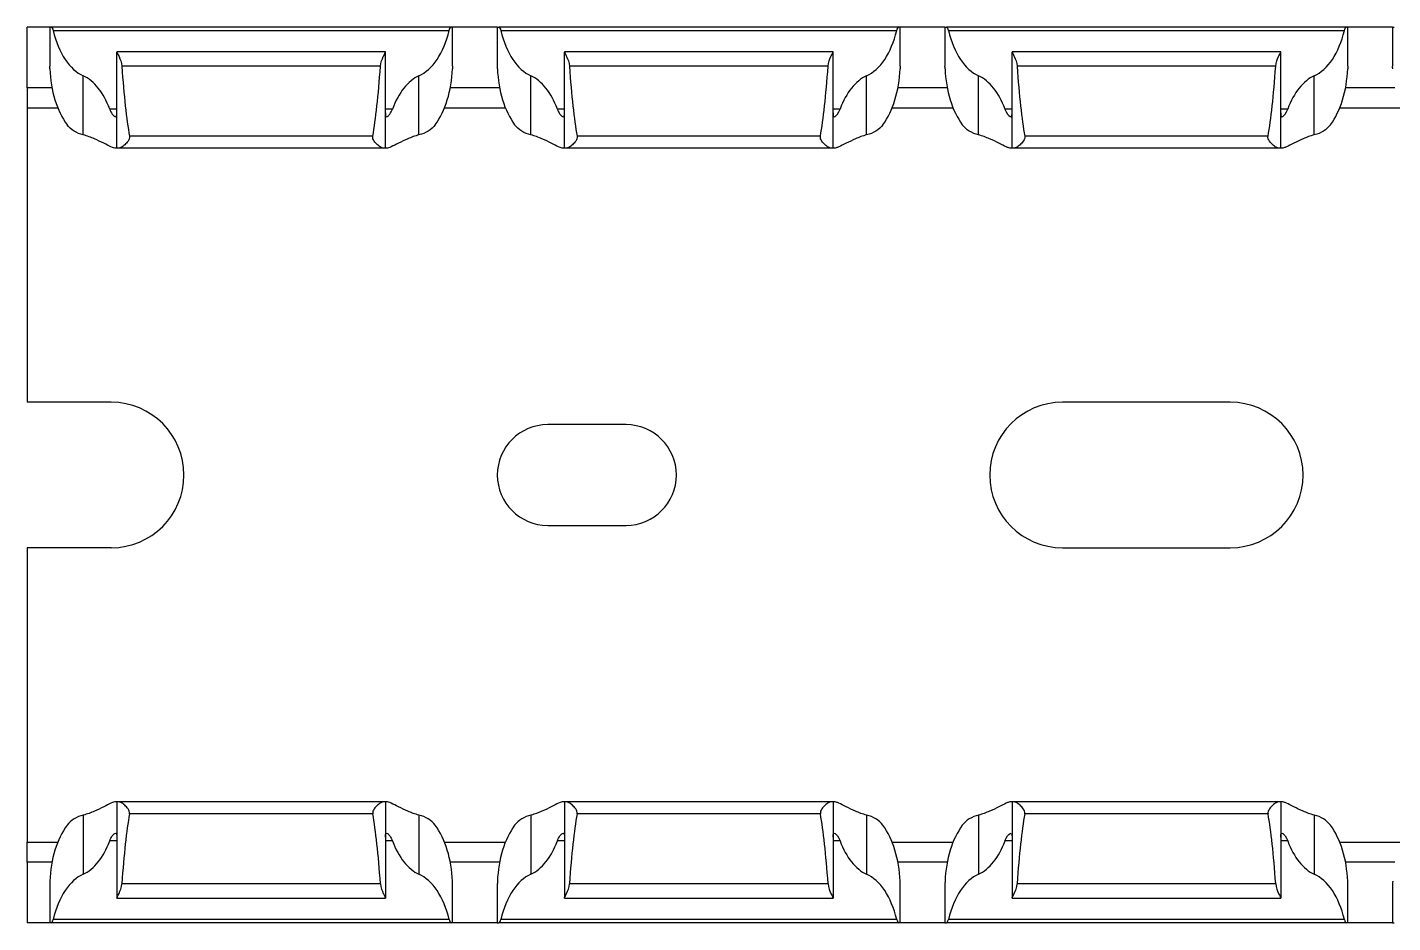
# Model space of a CAD drawing. Header units: millimetres. Extents: x -2573 to 2942, y -1220 to 2800.
# Drawn here: x 2280.2 to 2341.2, y 977.7 to 1017.7 of the extents above; entities that cross this region are included whole.
import ezdxf

# ---------------------------------------------------------------- set-up
doc = ezdxf.new("R2010")
doc.units = ezdxf.units.MM

msp = doc.modelspace()

# ---------------------------------------------------------------- linework, layer by layer
at = {"linetype": 'Continuous', "lineweight": 30}
for p, q in [((2280.158, 1014.977), (2280.158, 1017.677)), ((2281.158, 1017.677), (2280.158, 1017.677)), ((2281.158, 1017.677), (2281.158, 1015.949)), ((2281.225, 1017.677), (2281.158, 1017.677)), ((2299.092, 1017.677), (2281.225, 1017.677)), ((2299.158, 1017.677), (2299.092, 1017.677)), ((2299.158, 1015.947), (2299.158, 1017.677)), ((2301.158, 1017.677), (2299.158, 1017.677)), ((2301.158, 1017.677), (2301.158, 1015.949)), ((2301.158, 1017.677), (2301.225, 1017.677)), ((2319.092, 1017.677), (2301.225, 1017.677)), ((2319.158, 1017.677), (2319.092, 1017.677)), ((2319.158, 1015.947), (2319.158, 1017.677)), ((2321.158, 1017.677), (2319.158, 1017.677)), ((2321.158, 1017.677), (2321.158, 1015.947)), ((2321.158, 1017.677), (2321.225, 1017.677)), ((2339.092, 1017.677), (2321.225, 1017.677)), ((2339.158, 1017.677), (2339.092, 1017.677)), ((2339.158, 1015.947), (2339.158, 1017.677)), ((2341.158, 1017.677), (2339.158, 1017.677)), ((2341.158, 1017.677), (2341.158, 1015.947)), ((2341.158, 1017.677), (2341.225, 1017.677)), ((2299.003, 1017.527), (2281.313, 1017.527)), ((2319.003, 1017.527), (2301.313, 1017.527)), ((2339.003, 1017.527), (2321.313, 1017.527)), ((2296.158, 1016.577), (2284.158, 1016.577)), ((2284.158, 1016.577), (2284.158, 1016.574)), ((2284.158, 1012.277), (2284.158, 1016.574)), ((2296.158, 1016.574), (2296.158, 1016.577)), ((2296.158, 1012.277), (2296.158, 1016.574)), ((2316.158, 1016.577), (2304.158, 1016.577)), ((2304.158, 1016.577), (2304.158, 1016.574)), ((2304.158, 1012.277), (2304.158, 1016.574)), ((2316.158, 1016.574), (2316.158, 1016.577)), ((2316.158, 1012.277), (2316.158, 1016.574)), ((2336.158, 1016.577), (2324.158, 1016.577)), ((2324.158, 1016.577), (2324.158, 1016.574)), ((2324.158, 1012.277), (2324.158, 1016.574)), ((2336.158, 1016.574), (2336.158, 1016.577)), ((2336.158, 1012.277), (2336.158, 1016.574)), ((2295.937, 1015.938), (2284.379, 1015.938)), ((2315.937, 1015.938), (2304.379, 1015.938)), ((2335.937, 1015.938), (2324.379, 1015.938)), ((2282.658, 1012.87), (2282.658, 1015.51)), ((2297.658, 1012.87), (2297.658, 1015.51)), ((2302.658, 1012.87), (2302.658, 1015.51)), ((2317.658, 1012.87), (2317.658, 1015.51)), ((2322.658, 1012.87), (2322.658, 1015.51)), ((2337.658, 1012.87), (2337.658, 1015.51)), ((2280.158, 1014.977), (2280.158, 1014.077)), ((2281.259, 1014.977), (2280.158, 1014.977)), ((2301.259, 1014.977), (2299.057, 1014.977)), ((2321.259, 1014.977), (2319.057, 1014.977)), ((2341.259, 1014.977), (2339.057, 1014.977)), ((2280.158, 1014.077), (2281.52, 1014.077)), ((2280.158, 1014.077), (2280.158, 1000.927)), ((2284.158, 1014.027), (2283.841, 1014.027)), ((2296.475, 1014.027), (2296.158, 1014.027)), ((2298.796, 1014.077), (2301.52, 1014.077)), ((2304.158, 1014.027), (2303.841, 1014.027)), ((2316.475, 1014.027), (2316.158, 1014.027)), ((2318.796, 1014.077), (2321.52, 1014.077)), ((2324.158, 1014.027), (2323.841, 1014.027)), ((2336.475, 1014.027), (2336.158, 1014.027)), ((2338.796, 1014.077), (2341.52, 1014.077)), ((2295.594, 1012.821), (2284.722, 1012.821)), ((2315.594, 1012.821), (2304.722, 1012.821)), ((2335.594, 1012.821), (2324.722, 1012.821)), ((2284.158, 1012.277), (2284.101, 1012.277)), ((2284.243, 1012.277), (2284.158, 1012.277)), ((2296.074, 1012.277), (2284.243, 1012.277)), ((2296.158, 1012.277), (2296.074, 1012.277)), ((2296.215, 1012.277), (2296.158, 1012.277)), ((2304.158, 1012.277), (2304.101, 1012.277)), ((2304.243, 1012.277), (2304.158, 1012.277)), ((2316.074, 1012.277), (2304.243, 1012.277)), ((2316.158, 1012.277), (2316.074, 1012.277)), ((2316.215, 1012.277), (2316.158, 1012.277)), ((2324.158, 1012.277), (2324.101, 1012.277)), ((2324.243, 1012.277), (2324.158, 1012.277)), ((2336.074, 1012.277), (2324.243, 1012.277)), ((2336.158, 1012.277), (2336.074, 1012.277)), ((2336.215, 1012.277), (2336.158, 1012.277)), ((2283.908, 1000.927), (2280.158, 1000.927)), ((2333.908, 1000.927), (2326.408, 1000.927)), ((2306.908, 999.927), (2303.408, 999.927)), ((2303.408, 995.427), (2306.908, 995.427)), ((2283.908, 994.427), (2280.158, 994.427)), ((2280.158, 994.427), (2280.158, 981.277)), ((2326.408, 994.427), (2333.908, 994.427)), ((2284.158, 983.077), (2284.101, 983.077)), ((2284.158, 983.077), (2284.158, 978.781)), ((2284.243, 983.077), (2284.158, 983.077)), ((2296.074, 983.077), (2284.243, 983.077)), ((2296.158, 983.077), (2296.074, 983.077)), ((2296.158, 983.077), (2296.158, 978.781)), ((2296.215, 983.077), (2296.158, 983.077)), ((2304.158, 983.077), (2304.101, 983.077)), ((2304.158, 983.077), (2304.158, 978.781)), ((2304.243, 983.077), (2304.158, 983.077)), ((2316.074, 983.077), (2304.243, 983.077)), ((2316.158, 983.077), (2316.074, 983.077)), ((2316.158, 983.077), (2316.158, 978.781)), ((2316.215, 983.077), (2316.158, 983.077)), ((2324.158, 983.077), (2324.101, 983.077)), ((2324.158, 983.077), (2324.158, 978.781)), ((2324.243, 983.077), (2324.158, 983.077)), ((2336.074, 983.077), (2324.243, 983.077)), ((2336.158, 983.077), (2336.074, 983.077)), ((2336.158, 983.077), (2336.158, 978.781)), ((2336.215, 983.077), (2336.158, 983.077)), ((2282.658, 982.484), (2282.658, 979.844)), ((2295.594, 982.534), (2284.722, 982.534)), ((2297.658, 982.484), (2297.658, 979.844)), ((2302.658, 982.484), (2302.658, 979.844)), ((2315.594, 982.534), (2304.722, 982.534)), ((2317.658, 982.484), (2317.658, 979.844)), ((2322.658, 982.484), (2322.658, 979.844)), ((2335.594, 982.534), (2324.722, 982.534)), ((2337.658, 982.484), (2337.658, 979.844)), ((2280.158, 981.277), (2281.52, 981.277)), ((2280.158, 980.377), (2280.158, 981.277)), ((2284.158, 981.327), (2283.841, 981.327)), ((2296.475, 981.327), (2296.158, 981.327)), ((2298.796, 981.277), (2301.52, 981.277)), ((2304.158, 981.327), (2303.841, 981.327)), ((2316.475, 981.327), (2316.158, 981.327)), ((2318.796, 981.277), (2321.52, 981.277)), ((2324.158, 981.327), (2323.841, 981.327)), ((2336.475, 981.327), (2336.158, 981.327)), ((2338.796, 981.277), (2341.52, 981.277)), ((2280.158, 980.377), (2280.158, 977.677)), ((2281.259, 980.377), (2280.158, 980.377)), ((2301.259, 980.377), (2299.057, 980.377)), ((2321.259, 980.377), (2319.057, 980.377)), ((2341.259, 980.377), (2339.057, 980.377)), ((2281.158, 979.406), (2281.158, 977.677)), ((2295.937, 979.416), (2284.379, 979.416)), ((2299.158, 977.677), (2299.158, 979.407)), ((2301.158, 979.406), (2301.158, 977.677)), ((2315.937, 979.416), (2304.379, 979.416)), ((2319.158, 977.677), (2319.158, 979.407)), ((2321.158, 979.408), (2321.158, 977.677)), ((2335.937, 979.416), (2324.379, 979.416)), ((2339.158, 977.677), (2339.158, 979.407)), ((2341.158, 979.408), (2341.158, 977.677)), ((2284.158, 978.777), (2284.158, 978.781)), ((2284.158, 978.777), (2296.158, 978.777)), ((2296.158, 978.781), (2296.158, 978.777)), ((2304.158, 978.777), (2304.158, 978.781)), ((2304.158, 978.777), (2316.158, 978.777)), ((2316.158, 978.781), (2316.158, 978.777)), ((2324.158, 978.777), (2324.158, 978.781)), ((2324.158, 978.777), (2336.158, 978.777)), ((2336.158, 978.781), (2336.158, 978.777)), ((2281.158, 977.677), (2280.158, 977.677)), ((2281.225, 977.677), (2281.158, 977.677)), ((2299.092, 977.677), (2281.225, 977.677)), ((2299.003, 977.827), (2281.313, 977.827)), ((2299.158, 977.677), (2299.092, 977.677)), ((2301.158, 977.677), (2299.158, 977.677)), ((2301.158, 977.677), (2301.225, 977.677)), ((2319.092, 977.677), (2301.225, 977.677)), ((2319.003, 977.827), (2301.313, 977.827)), ((2319.158, 977.677), (2319.092, 977.677)), ((2321.158, 977.677), (2319.158, 977.677)), ((2321.158, 977.677), (2321.225, 977.677)), ((2339.092, 977.677), (2321.225, 977.677)), ((2339.003, 977.827), (2321.313, 977.827)), ((2339.158, 977.677), (2339.092, 977.677)), ((2341.158, 977.677), (2339.158, 977.677)), ((2341.158, 977.677), (2341.225, 977.677))]:
    msp.add_line(p, q, dxfattribs=at)
for centre, radius, start, end in [((2283.908, 997.677), 3.25, 270, 90), ((2326.408, 997.677), 3.25, 90, 270), ((2333.908, 997.677), 3.25, 270, 90), ((2303.408, 997.677), 2.25, 90, 270), ((2306.908, 997.677), 2.25, 270, 90)]:
    msp.add_arc(centre, radius, start, end, dxfattribs=at)
for centre, major_axis, ratio, start_param, end_param in [((2283.158, 1018.865), (0, 3.464), 0.57735, 1.96708, 2.888912), ((2297.158, 1018.865), (0, 3.464), 0.57735, 3.394273, 4.316105), ((2303.158, 1018.865), (0, 3.464), 0.57735, 1.96708, 2.888912), ((2317.158, 1018.865), (0, 3.464), 0.57735, 3.394273, 4.316105), ((2323.158, 1018.865), (0, 3.464), 0.57735, 1.96708, 2.888912), ((2337.158, 1018.865), (0, 3.464), 0.57735, 3.394273, 4.316105), ((2283.158, 1016.065), (0, 3.464), 0.57735, 1.6393, 2.48183), ((2285.158, 1023.108), (0, 11.43), 0.087489, 2.248826, 2.690566), ((2295.158, 1023.108), (0, 11.43), 0.087489, 3.592619, 4.034359), ((2297.158, 1016.065), (0, 3.464), 0.57735, 3.801355, 4.643885), ((2303.158, 1016.065), (0, 3.464), 0.57735, 1.6393, 2.48183), ((2305.158, 1023.108), (0, 11.43), 0.087489, 2.248826, 2.690566), ((2315.158, 1023.108), (0, 11.43), 0.087489, 3.592619, 4.034359), ((2317.158, 1016.065), (0, 3.464), 0.57735, 3.801355, 4.643885), ((2323.158, 1016.065), (0, 3.464), 0.57735, 1.6393, 2.48183), ((2325.158, 1023.108), (0, 11.43), 0.087489, 2.248826, 2.690566), ((2335.158, 1023.108), (0, 11.43), 0.087489, 3.592619, 4.034359), ((2337.158, 1016.065), (0, 3.464), 0.57735, 3.801355, 4.643885), ((2282.158, 1012.156), (0, 3.464), 0.57735, 5.282988, 6.030505), ((2298.158, 1012.156), (0, 3.464), 0.57735, 0.25268, 1.000198), ((2302.158, 1012.156), (0, 3.464), 0.57735, 5.282988, 6.030505), ((2318.158, 1012.156), (0, 3.464), 0.57735, 0.25268, 1.000198), ((2322.158, 1012.156), (0, 3.464), 0.57735, 5.282988, 6.030505), ((2338.158, 1012.156), (0, 3.464), 0.57735, 0.25268, 1.000198), ((2285.158, 972.247), (0, 11.43), 0.087489, 0.451027, 0.892766), ((2295.158, 972.247), (0, 11.43), 0.087489, 5.390419, 5.832158), ((2305.158, 972.247), (0, 11.43), 0.087489, 0.451027, 0.892766), ((2315.158, 972.247), (0, 11.43), 0.087489, 5.390419, 5.832158), ((2325.158, 972.247), (0, 11.43), 0.087489, 0.451027, 0.892766), ((2335.158, 972.247), (0, 11.43), 0.087489, 5.390419, 5.832158), ((2283.158, 979.29), (0, 3.464), 0.57735, 0.659763, 1.502293), ((2297.158, 979.29), (0, 3.464), 0.57735, 4.780893, 5.623423), ((2303.158, 979.29), (0, 3.464), 0.57735, 0.659763, 1.502293), ((2317.158, 979.29), (0, 3.464), 0.57735, 4.780893, 5.623423), ((2323.158, 979.29), (0, 3.464), 0.57735, 0.659763, 1.502293), ((2337.158, 979.29), (0, 3.464), 0.57735, 4.780893, 5.623423), ((2282.158, 983.199), (0, 3.464), 0.57735, 3.394273, 4.14179), ((2298.158, 983.199), (0, 3.464), 0.57735, 2.141395, 2.888912), ((2302.158, 983.199), (0, 3.464), 0.57735, 3.394273, 4.14179), ((2318.158, 983.199), (0, 3.464), 0.57735, 2.141395, 2.888912), ((2322.158, 983.199), (0, 3.464), 0.57735, 3.394273, 4.14179), ((2338.158, 983.199), (0, 3.464), 0.57735, 2.141395, 2.888912), ((2283.158, 976.49), (0, 3.464), 0.57735, 0.25268, 1.174513), ((2297.158, 976.49), (0, 3.464), 0.57735, 5.108673, 6.030505), ((2303.158, 976.49), (0, 3.464), 0.57735, 0.25268, 1.174513), ((2317.158, 976.49), (0, 3.464), 0.57735, 5.108673, 6.030505), ((2323.158, 976.49), (0, 3.464), 0.57735, 0.25268, 1.174513), ((2337.158, 976.49), (0, 3.464), 0.57735, 5.108673, 6.030505)]:
    msp.add_ellipse(centre, major_axis=major_axis, ratio=ratio, start_param=start_param, end_param=end_param, dxfattribs=at)
for points in [[(2281.225, 1017.677), (2281.253, 1017.677), (2281.291, 1017.621), (2281.313, 1017.527)], [(2299.003, 1017.527), (2299.026, 1017.621), (2299.063, 1017.677), (2299.092, 1017.677)], [(2301.225, 1017.677), (2301.253, 1017.677), (2301.291, 1017.621), (2301.313, 1017.527)], [(2281.225, 977.677), (2281.253, 977.677), (2281.291, 977.734), (2281.313, 977.827)], [(2299.003, 977.827), (2299.026, 977.734), (2299.063, 977.677), (2299.092, 977.677)], [(2301.225, 977.677), (2301.253, 977.677), (2301.291, 977.734), (2301.313, 977.827)]]:
    msp.add_open_spline(points, degree=3, dxfattribs=at)
for points, knots in [([(2319.003, 1017.527), (2319.014, 1017.573), (2319.03, 1017.612), (2319.061, 1017.663), (2319.078, 1017.677), (2319.092, 1017.677)], [0, 0, 0, 0, 0.5, 0.5, 1, 1, 1, 1]), ([(2321.225, 1017.677), (2321.239, 1017.677), (2321.255, 1017.663), (2321.287, 1017.612), (2321.302, 1017.574), (2321.313, 1017.527)], [0, 0, 0, 0, 0.5, 0.5, 1, 1, 1, 1]), ([(2339.003, 1017.527), (2339.014, 1017.573), (2339.03, 1017.612), (2339.061, 1017.663), (2339.078, 1017.677), (2339.092, 1017.677)], [0, 0, 0, 0, 0.5, 0.5, 1, 1, 1, 1]), ([(2284.158, 1016.574), (2284.158, 1016.557), (2284.203, 1016.48), (2284.308, 1016.255), (2284.368, 1016.106), (2284.379, 1015.938)], [0, 0, 0, 0, 0.5, 0.5, 1, 1, 1, 1]), ([(2295.937, 1015.938), (2295.949, 1016.106), (2296.009, 1016.255), (2296.087, 1016.424), (2296.112, 1016.471), (2296.148, 1016.542), (2296.158, 1016.566), (2296.158, 1016.574)], [0, 0, 0, 0, 0.5, 0.5, 0.75, 0.75, 1, 1, 1, 1]), ([(2304.158, 1016.574), (2304.158, 1016.566), (2304.169, 1016.542), (2304.205, 1016.471), (2304.229, 1016.423), (2304.308, 1016.254), (2304.368, 1016.105), (2304.379, 1015.938)], [0, 0, 0, 0, 0.25, 0.25, 0.5, 0.5, 1, 1, 1, 1]), ([(2315.937, 1015.938), (2315.949, 1016.105), (2316.009, 1016.255), (2316.087, 1016.424), (2316.112, 1016.471), (2316.148, 1016.542), (2316.158, 1016.566), (2316.158, 1016.574)], [0, 0, 0, 0, 0.5, 0.5, 0.75, 0.75, 1, 1, 1, 1]), ([(2324.158, 1016.574), (2324.158, 1016.566), (2324.169, 1016.542), (2324.204, 1016.471), (2324.229, 1016.424), (2324.308, 1016.255), (2324.368, 1016.105), (2324.379, 1015.938)], [0, 0, 0, 0, 0.25, 0.25, 0.5, 0.5, 1, 1, 1, 1]), ([(2335.937, 1015.938), (2335.949, 1016.105), (2336.009, 1016.255), (2336.087, 1016.424), (2336.112, 1016.471), (2336.148, 1016.542), (2336.158, 1016.566), (2336.158, 1016.574)], [0, 0, 0, 0, 0.5, 0.5, 0.75, 0.75, 1, 1, 1, 1]), ([(2281.163, 1015.827), (2281.162, 1015.856), (2281.159, 1015.907), (2281.159, 1015.936), (2281.158, 1015.949)], [0, 0, 0, 0, 0.5427885, 1, 1, 1, 1]), ([(2299.158, 1015.947), (2299.158, 1015.937), (2299.158, 1015.912), (2299.155, 1015.863), (2299.154, 1015.831), (2299.154, 1015.827)], [0, 0, 0, 0, 0.388498, 0.929495, 1, 1, 1, 1]), ([(2301.163, 1015.827), (2301.162, 1015.856), (2301.159, 1015.907), (2301.159, 1015.936), (2301.158, 1015.949)], [0, 0, 0, 0, 0.542789, 1, 1, 1, 1]), ([(2319.158, 1015.947), (2319.158, 1015.937), (2319.158, 1015.912), (2319.155, 1015.863), (2319.154, 1015.831), (2319.154, 1015.827)], [0, 0, 0, 0, 0.388498, 0.929495, 1, 1, 1, 1]), ([(2321.163, 1015.827), (2321.162, 1015.839), (2321.161, 1015.88), (2321.158, 1015.925), (2321.159, 1015.942), (2321.159, 1015.947)], [0, 0, 0, 0, 0.232474, 0.777062, 1, 1, 1, 1]), ([(2339.158, 1015.947), (2339.158, 1015.937), (2339.158, 1015.912), (2339.155, 1015.863), (2339.154, 1015.831), (2339.154, 1015.827)], [0, 0, 0, 0, 0.388498, 0.929495, 1, 1, 1, 1]), ([(2341.163, 1015.827), (2341.162, 1015.839), (2341.161, 1015.88), (2341.158, 1015.925), (2341.159, 1015.942), (2341.159, 1015.947)], [0, 0, 0, 0, 0.232474, 0.777062, 1, 1, 1, 1]), ([(2283.841, 1014.027), (2283.875, 1013.937), (2283.916, 1013.862), (2283.996, 1013.746), (2284.036, 1013.706), (2284.099, 1013.67), (2284.124, 1013.675), (2284.153, 1013.734), (2284.158, 1013.788), (2284.158, 1013.862)], [0, 0, 0, 0, 0.25, 0.25, 0.5, 0.5, 0.75, 0.75, 1, 1, 1, 1]), ([(2296.158, 1013.862), (2296.158, 1013.789), (2296.163, 1013.734), (2296.193, 1013.675), (2296.217, 1013.67), (2296.281, 1013.706), (2296.32, 1013.746), (2296.401, 1013.862), (2296.442, 1013.937), (2296.475, 1014.027)], [0, 0, 0, 0, 0.25, 0.25, 0.5, 0.5, 0.75, 0.75, 1, 1, 1, 1]), ([(2303.841, 1014.027), (2303.875, 1013.937), (2303.916, 1013.862), (2303.996, 1013.746), (2304.036, 1013.706), (2304.099, 1013.67), (2304.124, 1013.675), (2304.153, 1013.734), (2304.158, 1013.788), (2304.158, 1013.862)], [0, 0, 0, 0, 0.25, 0.25, 0.5, 0.5, 0.75, 0.75, 1, 1, 1, 1]), ([(2316.158, 1013.862), (2316.158, 1013.789), (2316.163, 1013.734), (2316.193, 1013.675), (2316.217, 1013.67), (2316.313, 1013.724), (2316.409, 1013.849), (2316.475, 1014.027)], [0, 0, 0, 0, 0.25, 0.25, 0.5, 0.5, 1, 1, 1, 1]), ([(2323.841, 1014.027), (2323.908, 1013.848), (2324.004, 1013.724), (2324.099, 1013.67), (2324.124, 1013.675), (2324.153, 1013.734), (2324.158, 1013.788), (2324.158, 1013.862)], [0, 0, 0, 0, 0.5, 0.5, 0.75, 0.75, 1, 1, 1, 1]), ([(2336.158, 1013.862), (2336.158, 1013.789), (2336.163, 1013.734), (2336.193, 1013.675), (2336.217, 1013.67), (2336.313, 1013.724), (2336.409, 1013.849), (2336.475, 1014.027)], [0, 0, 0, 0, 0.25, 0.25, 0.5, 0.5, 1, 1, 1, 1]), ([(2282.658, 1012.87), (2282.508, 1012.908), (2282.371, 1012.963), (2282.123, 1013.116), (2282.019, 1013.211), (2281.932, 1013.327)], [0, 0, 0, 0, 0.5, 0.5, 1, 1, 1, 1]), ([(2298.384, 1013.327), (2298.298, 1013.211), (2298.194, 1013.116), (2297.945, 1012.963), (2297.808, 1012.908), (2297.658, 1012.87)], [0, 0, 0, 0, 0.5, 0.5, 1, 1, 1, 1]), ([(2302.658, 1012.87), (2302.509, 1012.908), (2302.371, 1012.962), (2302.123, 1013.116), (2302.019, 1013.211), (2301.932, 1013.327)], [0, 0, 0, 0, 0.5, 0.5, 1, 1, 1, 1]), ([(2318.384, 1013.327), (2318.299, 1013.213), (2318.193, 1013.116), (2317.947, 1012.963), (2317.807, 1012.908), (2317.658, 1012.87)], [0, 0, 0, 0, 0.5, 0.5, 1, 1, 1, 1]), ([(2322.658, 1012.87), (2322.51, 1012.907), (2322.37, 1012.963), (2322.124, 1013.115), (2322.018, 1013.213), (2321.932, 1013.327)], [0, 0, 0, 0, 0.5, 0.5, 1, 1, 1, 1]), ([(2338.384, 1013.327), (2338.299, 1013.213), (2338.193, 1013.116), (2337.947, 1012.963), (2337.807, 1012.908), (2337.658, 1012.87)], [0, 0, 0, 0, 0.5, 0.5, 1, 1, 1, 1]), ([(2284.101, 1012.277), (2284.056, 1012.277), (2283.988, 1012.301), (2283.805, 1012.382), (2283.696, 1012.438), (2283.445, 1012.563), (2283.306, 1012.632), (2283.002, 1012.763), (2282.836, 1012.826), (2282.658, 1012.87)], [0, 0, 0, 0, 0.25, 0.25, 0.5, 0.5, 0.75, 0.75, 1, 1, 1, 1]), ([(2284.722, 1012.821), (2284.73, 1012.78), (2284.726, 1012.739), (2284.702, 1012.661), (2284.682, 1012.626), (2284.616, 1012.53), (2284.564, 1012.478), (2284.461, 1012.387), (2284.41, 1012.349), (2284.317, 1012.294), (2284.276, 1012.277), (2284.243, 1012.277)], [0, 0, 0, 0, 0.125, 0.125, 0.25, 0.25, 0.5, 0.5, 0.75, 0.75, 1, 1, 1, 1]), ([(2296.074, 1012.277), (2296.041, 1012.277), (2295.999, 1012.294), (2295.906, 1012.349), (2295.855, 1012.387), (2295.753, 1012.478), (2295.7, 1012.53), (2295.634, 1012.627), (2295.615, 1012.662), (2295.59, 1012.738), (2295.587, 1012.78), (2295.594, 1012.821)], [0, 0, 0, 0, 0.25, 0.25, 0.5, 0.5, 0.75, 0.75, 0.875, 0.875, 1, 1, 1, 1]), ([(2297.658, 1012.87), (2297.482, 1012.826), (2297.316, 1012.764), (2297.013, 1012.633), (2296.872, 1012.564), (2296.623, 1012.439), (2296.512, 1012.383), (2296.331, 1012.302), (2296.26, 1012.277), (2296.215, 1012.277)], [0, 0, 0, 0, 0.25, 0.25, 0.5, 0.5, 0.75, 0.75, 1, 1, 1, 1]), ([(2304.101, 1012.277), (2304.056, 1012.277), (2303.987, 1012.301), (2303.805, 1012.382), (2303.695, 1012.438), (2303.444, 1012.564), (2303.305, 1012.633), (2303, 1012.764), (2302.834, 1012.826), (2302.658, 1012.87)], [0, 0, 0, 0, 0.25, 0.25, 0.5, 0.5, 0.75, 0.75, 1, 1, 1, 1]), ([(2304.722, 1012.821), (2304.73, 1012.78), (2304.726, 1012.739), (2304.702, 1012.661), (2304.682, 1012.626), (2304.616, 1012.53), (2304.564, 1012.478), (2304.461, 1012.387), (2304.41, 1012.349), (2304.317, 1012.294), (2304.276, 1012.277), (2304.243, 1012.277)], [0, 0, 0, 0, 0.125, 0.125, 0.25, 0.25, 0.5, 0.5, 0.75, 0.75, 1, 1, 1, 1]), ([(2316.074, 1012.277), (2316.041, 1012.277), (2315.999, 1012.294), (2315.906, 1012.349), (2315.855, 1012.387), (2315.753, 1012.478), (2315.7, 1012.531), (2315.634, 1012.627), (2315.615, 1012.662), (2315.59, 1012.739), (2315.587, 1012.781), (2315.594, 1012.821)], [0, 0, 0, 0, 0.25, 0.25, 0.5, 0.5, 0.75, 0.75, 0.875, 0.875, 1, 1, 1, 1]), ([(2317.658, 1012.87), (2317.481, 1012.826), (2317.316, 1012.764), (2317.013, 1012.633), (2316.872, 1012.563), (2316.623, 1012.439), (2316.511, 1012.382), (2316.376, 1012.322), (2316.336, 1012.306), (2316.266, 1012.283), (2316.237, 1012.277), (2316.215, 1012.277)], [0, 0, 0, 0, 0.25, 0.25, 0.5, 0.5, 0.75, 0.75, 0.875, 0.875, 1, 1, 1, 1]), ([(2324.101, 1012.277), (2324.079, 1012.277), (2324.05, 1012.283), (2323.981, 1012.306), (2323.941, 1012.322), (2323.805, 1012.382), (2323.695, 1012.438), (2323.443, 1012.564), (2323.304, 1012.633), (2323, 1012.764), (2322.834, 1012.826), (2322.658, 1012.87)], [0, 0, 0, 0, 0.125, 0.125, 0.25, 0.25, 0.5, 0.5, 0.75, 0.75, 1, 1, 1, 1]), ([(2324.722, 1012.821), (2324.73, 1012.781), (2324.726, 1012.739), (2324.702, 1012.661), (2324.682, 1012.627), (2324.616, 1012.53), (2324.564, 1012.478), (2324.461, 1012.386), (2324.41, 1012.349), (2324.317, 1012.294), (2324.275, 1012.277), (2324.243, 1012.277)], [0, 0, 0, 0, 0.125, 0.125, 0.25, 0.25, 0.5, 0.5, 0.75, 0.75, 1, 1, 1, 1]), ([(2336.074, 1012.277), (2336.041, 1012.277), (2335.999, 1012.294), (2335.906, 1012.349), (2335.855, 1012.387), (2335.753, 1012.478), (2335.7, 1012.531), (2335.634, 1012.627), (2335.615, 1012.662), (2335.59, 1012.739), (2335.587, 1012.781), (2335.594, 1012.821)], [0, 0, 0, 0, 0.25, 0.25, 0.5, 0.5, 0.75, 0.75, 0.875, 0.875, 1, 1, 1, 1]), ([(2337.658, 1012.87), (2337.481, 1012.826), (2337.316, 1012.764), (2337.013, 1012.633), (2336.872, 1012.563), (2336.623, 1012.439), (2336.511, 1012.382), (2336.376, 1012.322), (2336.336, 1012.306), (2336.266, 1012.283), (2336.237, 1012.277), (2336.215, 1012.277)], [0, 0, 0, 0, 0.25, 0.25, 0.5, 0.5, 0.75, 0.75, 0.875, 0.875, 1, 1, 1, 1]), ([(2284.101, 983.077), (2284.056, 983.077), (2283.988, 983.054), (2283.805, 982.973), (2283.696, 982.917), (2283.445, 982.791), (2283.306, 982.722), (2283.002, 982.591), (2282.836, 982.529), (2282.658, 982.484)], [0, 0, 0, 0, 0.25, 0.25, 0.5, 0.5, 0.75, 0.75, 1, 1, 1, 1]), ([(2284.722, 982.534), (2284.73, 982.574), (2284.726, 982.616), (2284.702, 982.693), (2284.682, 982.729), (2284.616, 982.824), (2284.564, 982.877), (2284.461, 982.968), (2284.41, 983.006), (2284.317, 983.061), (2284.276, 983.077), (2284.243, 983.077)], [0, 0, 0, 0, 0.125, 0.125, 0.25, 0.25, 0.5, 0.5, 0.75, 0.75, 1, 1, 1, 1]), ([(2296.074, 983.077), (2296.041, 983.077), (2295.999, 983.061), (2295.906, 983.006), (2295.855, 982.968), (2295.753, 982.877), (2295.7, 982.824), (2295.634, 982.728), (2295.615, 982.693), (2295.59, 982.617), (2295.587, 982.574), (2295.594, 982.534)], [0, 0, 0, 0, 0.25, 0.25, 0.5, 0.5, 0.75, 0.75, 0.875, 0.875, 1, 1, 1, 1]), ([(2297.658, 982.484), (2297.482, 982.529), (2297.316, 982.591), (2297.013, 982.721), (2296.872, 982.791), (2296.623, 982.916), (2296.512, 982.972), (2296.331, 983.053), (2296.26, 983.077), (2296.215, 983.077)], [0, 0, 0, 0, 0.25, 0.25, 0.5, 0.5, 0.75, 0.75, 1, 1, 1, 1]), ([(2304.101, 983.077), (2304.056, 983.077), (2303.987, 983.054), (2303.805, 982.973), (2303.695, 982.917), (2303.444, 982.791), (2303.305, 982.722), (2303, 982.591), (2302.834, 982.529), (2302.658, 982.484)], [0, 0, 0, 0, 0.25, 0.25, 0.5, 0.5, 0.75, 0.75, 1, 1, 1, 1]), ([(2304.722, 982.534), (2304.73, 982.574), (2304.726, 982.616), (2304.702, 982.693), (2304.682, 982.729), (2304.616, 982.824), (2304.564, 982.877), (2304.461, 982.968), (2304.41, 983.006), (2304.317, 983.061), (2304.276, 983.077), (2304.243, 983.077)], [0, 0, 0, 0, 0.125, 0.125, 0.25, 0.25, 0.5, 0.5, 0.75, 0.75, 1, 1, 1, 1]), ([(2316.074, 983.077), (2316.041, 983.077), (2315.999, 983.061), (2315.906, 983.006), (2315.855, 982.968), (2315.753, 982.877), (2315.7, 982.824), (2315.634, 982.728), (2315.615, 982.693), (2315.59, 982.616), (2315.587, 982.574), (2315.594, 982.534)], [0, 0, 0, 0, 0.25, 0.25, 0.5, 0.5, 0.75, 0.75, 0.875, 0.875, 1, 1, 1, 1]), ([(2317.658, 982.484), (2317.481, 982.529), (2317.316, 982.591), (2317.013, 982.722), (2316.872, 982.791), (2316.623, 982.916), (2316.511, 982.973), (2316.376, 983.033), (2316.336, 983.049), (2316.266, 983.071), (2316.237, 983.077), (2316.215, 983.077)], [0, 0, 0, 0, 0.25, 0.25, 0.5, 0.5, 0.75, 0.75, 0.875, 0.875, 1, 1, 1, 1]), ([(2324.101, 983.077), (2324.079, 983.077), (2324.05, 983.071), (2323.981, 983.049), (2323.941, 983.033), (2323.805, 982.972), (2323.695, 982.916), (2323.443, 982.79), (2323.304, 982.722), (2323, 982.591), (2322.834, 982.529), (2322.658, 982.484)], [0, 0, 0, 0, 0.125, 0.125, 0.25, 0.25, 0.5, 0.5, 0.75, 0.75, 1, 1, 1, 1]), ([(2324.722, 982.534), (2324.73, 982.574), (2324.726, 982.616), (2324.702, 982.694), (2324.682, 982.728), (2324.616, 982.825), (2324.564, 982.877), (2324.461, 982.968), (2324.41, 983.006), (2324.317, 983.061), (2324.275, 983.077), (2324.243, 983.077)], [0, 0, 0, 0, 0.125, 0.125, 0.25, 0.25, 0.5, 0.5, 0.75, 0.75, 1, 1, 1, 1]), ([(2336.074, 983.077), (2336.041, 983.077), (2335.999, 983.061), (2335.906, 983.006), (2335.855, 982.968), (2335.753, 982.877), (2335.7, 982.824), (2335.634, 982.728), (2335.615, 982.693), (2335.59, 982.616), (2335.587, 982.574), (2335.594, 982.534)], [0, 0, 0, 0, 0.25, 0.25, 0.5, 0.5, 0.75, 0.75, 0.875, 0.875, 1, 1, 1, 1]), ([(2337.658, 982.484), (2337.481, 982.529), (2337.316, 982.591), (2337.013, 982.722), (2336.872, 982.791), (2336.623, 982.916), (2336.511, 982.973), (2336.376, 983.033), (2336.336, 983.049), (2336.266, 983.071), (2336.237, 983.077), (2336.215, 983.077)], [0, 0, 0, 0, 0.25, 0.25, 0.5, 0.5, 0.75, 0.75, 0.875, 0.875, 1, 1, 1, 1]), ([(2282.658, 982.484), (2282.508, 982.447), (2282.371, 982.392), (2282.123, 982.238), (2282.019, 982.143), (2281.932, 982.027)], [0, 0, 0, 0, 0.5, 0.5, 1, 1, 1, 1]), ([(2298.384, 982.027), (2298.298, 982.143), (2298.194, 982.238), (2297.945, 982.392), (2297.808, 982.447), (2297.658, 982.484)], [0, 0, 0, 0, 0.5, 0.5, 1, 1, 1, 1]), ([(2302.658, 982.484), (2302.509, 982.447), (2302.371, 982.392), (2302.123, 982.239), (2302.019, 982.144), (2301.932, 982.027)], [0, 0, 0, 0, 0.5, 0.5, 1, 1, 1, 1]), ([(2318.384, 982.027), (2318.299, 982.142), (2318.193, 982.239), (2317.947, 982.392), (2317.807, 982.447), (2317.658, 982.484)], [0, 0, 0, 0, 0.5, 0.5, 1, 1, 1, 1]), ([(2322.658, 982.484), (2322.51, 982.447), (2322.37, 982.391), (2322.124, 982.239), (2322.018, 982.142), (2321.932, 982.027)], [0, 0, 0, 0, 0.5, 0.5, 1, 1, 1, 1]), ([(2338.384, 982.027), (2338.299, 982.142), (2338.193, 982.239), (2337.947, 982.392), (2337.807, 982.447), (2337.658, 982.484)], [0, 0, 0, 0, 0.5, 0.5, 1, 1, 1, 1]), ([(2283.841, 981.327), (2283.875, 981.418), (2283.916, 981.493), (2283.996, 981.608), (2284.036, 981.649), (2284.099, 981.685), (2284.124, 981.68), (2284.153, 981.621), (2284.158, 981.567), (2284.158, 981.492)], [0, 0, 0, 0, 0.25, 0.25, 0.5, 0.5, 0.75, 0.75, 1, 1, 1, 1]), ([(2296.158, 981.492), (2296.158, 981.566), (2296.163, 981.62), (2296.193, 981.68), (2296.217, 981.685), (2296.281, 981.649), (2296.32, 981.609), (2296.401, 981.492), (2296.442, 981.418), (2296.475, 981.327)], [0, 0, 0, 0, 0.25, 0.25, 0.5, 0.5, 0.75, 0.75, 1, 1, 1, 1]), ([(2303.841, 981.327), (2303.875, 981.418), (2303.916, 981.493), (2303.996, 981.608), (2304.036, 981.649), (2304.099, 981.685), (2304.124, 981.68), (2304.153, 981.621), (2304.158, 981.566), (2304.158, 981.492)], [0, 0, 0, 0, 0.25, 0.25, 0.5, 0.5, 0.75, 0.75, 1, 1, 1, 1]), ([(2316.158, 981.492), (2316.158, 981.566), (2316.163, 981.62), (2316.193, 981.68), (2316.217, 981.685), (2316.313, 981.63), (2316.409, 981.506), (2316.475, 981.327)], [0, 0, 0, 0, 0.25, 0.25, 0.5, 0.5, 1, 1, 1, 1]), ([(2323.841, 981.327), (2323.908, 981.507), (2324.004, 981.631), (2324.099, 981.685), (2324.124, 981.68), (2324.153, 981.621), (2324.158, 981.567), (2324.158, 981.492)], [0, 0, 0, 0, 0.5, 0.5, 0.75, 0.75, 1, 1, 1, 1]), ([(2336.158, 981.492), (2336.158, 981.566), (2336.163, 981.62), (2336.193, 981.68), (2336.217, 981.685), (2336.313, 981.63), (2336.409, 981.506), (2336.475, 981.327)], [0, 0, 0, 0, 0.25, 0.25, 0.5, 0.5, 1, 1, 1, 1]), ([(2281.163, 979.527), (2281.162, 979.499), (2281.159, 979.447), (2281.159, 979.419), (2281.158, 979.406)], [0, 0, 0, 0, 0.5427885, 1, 1, 1, 1]), ([(2284.158, 978.781), (2284.158, 978.798), (2284.203, 978.875), (2284.308, 979.1), (2284.368, 979.249), (2284.379, 979.416)], [0, 0, 0, 0, 0.5, 0.5, 1, 1, 1, 1]), ([(2295.937, 979.416), (2295.949, 979.249), (2296.009, 979.1), (2296.087, 978.931), (2296.112, 978.884), (2296.148, 978.813), (2296.158, 978.789), (2296.158, 978.781)], [0, 0, 0, 0, 0.5, 0.5, 0.75, 0.75, 1, 1, 1, 1]), ([(2299.158, 979.407), (2299.158, 979.418), (2299.158, 979.442), (2299.155, 979.491), (2299.154, 979.524), (2299.154, 979.527)], [0, 0, 0, 0, 0.388498, 0.929495, 1, 1, 1, 1]), ([(2301.163, 979.527), (2301.162, 979.499), (2301.159, 979.447), (2301.159, 979.419), (2301.158, 979.406)], [0, 0, 0, 0, 0.542789, 1, 1, 1, 1]), ([(2304.158, 978.781), (2304.158, 978.789), (2304.169, 978.813), (2304.205, 978.884), (2304.229, 978.932), (2304.308, 979.1), (2304.368, 979.249), (2304.379, 979.416)], [0, 0, 0, 0, 0.25, 0.25, 0.5, 0.5, 1, 1, 1, 1]), ([(2315.937, 979.416), (2315.949, 979.25), (2316.009, 979.1), (2316.087, 978.931), (2316.112, 978.884), (2316.148, 978.813), (2316.158, 978.789), (2316.158, 978.781)], [0, 0, 0, 0, 0.5, 0.5, 0.75, 0.75, 1, 1, 1, 1]), ([(2319.158, 979.407), (2319.158, 979.418), (2319.158, 979.442), (2319.155, 979.491), (2319.154, 979.524), (2319.154, 979.527)], [0, 0, 0, 0, 0.388498, 0.929495, 1, 1, 1, 1]), ([(2321.163, 979.527), (2321.162, 979.515), (2321.161, 979.475), (2321.158, 979.43), (2321.159, 979.413), (2321.159, 979.408)], [0, 0, 0, 0, 0.232474, 0.777062, 1, 1, 1, 1]), ([(2324.158, 978.781), (2324.158, 978.789), (2324.169, 978.813), (2324.204, 978.884), (2324.229, 978.931), (2324.308, 979.1), (2324.368, 979.25), (2324.379, 979.416)], [0, 0, 0, 0, 0.25, 0.25, 0.5, 0.5, 1, 1, 1, 1]), ([(2335.937, 979.416), (2335.949, 979.25), (2336.009, 979.1), (2336.087, 978.931), (2336.112, 978.884), (2336.148, 978.813), (2336.158, 978.789), (2336.158, 978.781)], [0, 0, 0, 0, 0.5, 0.5, 0.75, 0.75, 1, 1, 1, 1]), ([(2339.158, 979.407), (2339.158, 979.418), (2339.158, 979.442), (2339.155, 979.491), (2339.154, 979.524), (2339.154, 979.527)], [0, 0, 0, 0, 0.388498, 0.929495, 1, 1, 1, 1]), ([(2341.163, 979.527), (2341.162, 979.515), (2341.161, 979.475), (2341.158, 979.43), (2341.159, 979.413), (2341.159, 979.408)], [0, 0, 0, 0, 0.232474, 0.777062, 1, 1, 1, 1]), ([(2319.003, 977.827), (2319.014, 977.781), (2319.03, 977.743), (2319.061, 977.691), (2319.078, 977.677), (2319.092, 977.677)], [0, 0, 0, 0, 0.5, 0.5, 1, 1, 1, 1]), ([(2321.225, 977.677), (2321.239, 977.677), (2321.255, 977.692), (2321.287, 977.743), (2321.302, 977.781), (2321.313, 977.827)], [0, 0, 0, 0, 0.5, 0.5, 1, 1, 1, 1]), ([(2339.003, 977.827), (2339.014, 977.781), (2339.03, 977.743), (2339.061, 977.691), (2339.078, 977.677), (2339.092, 977.677)], [0, 0, 0, 0, 0.5, 0.5, 1, 1, 1, 1])]:
    msp.add_open_spline(points, degree=3, knots=knots, dxfattribs=at)

doc.saveas('drawing.dxf')
